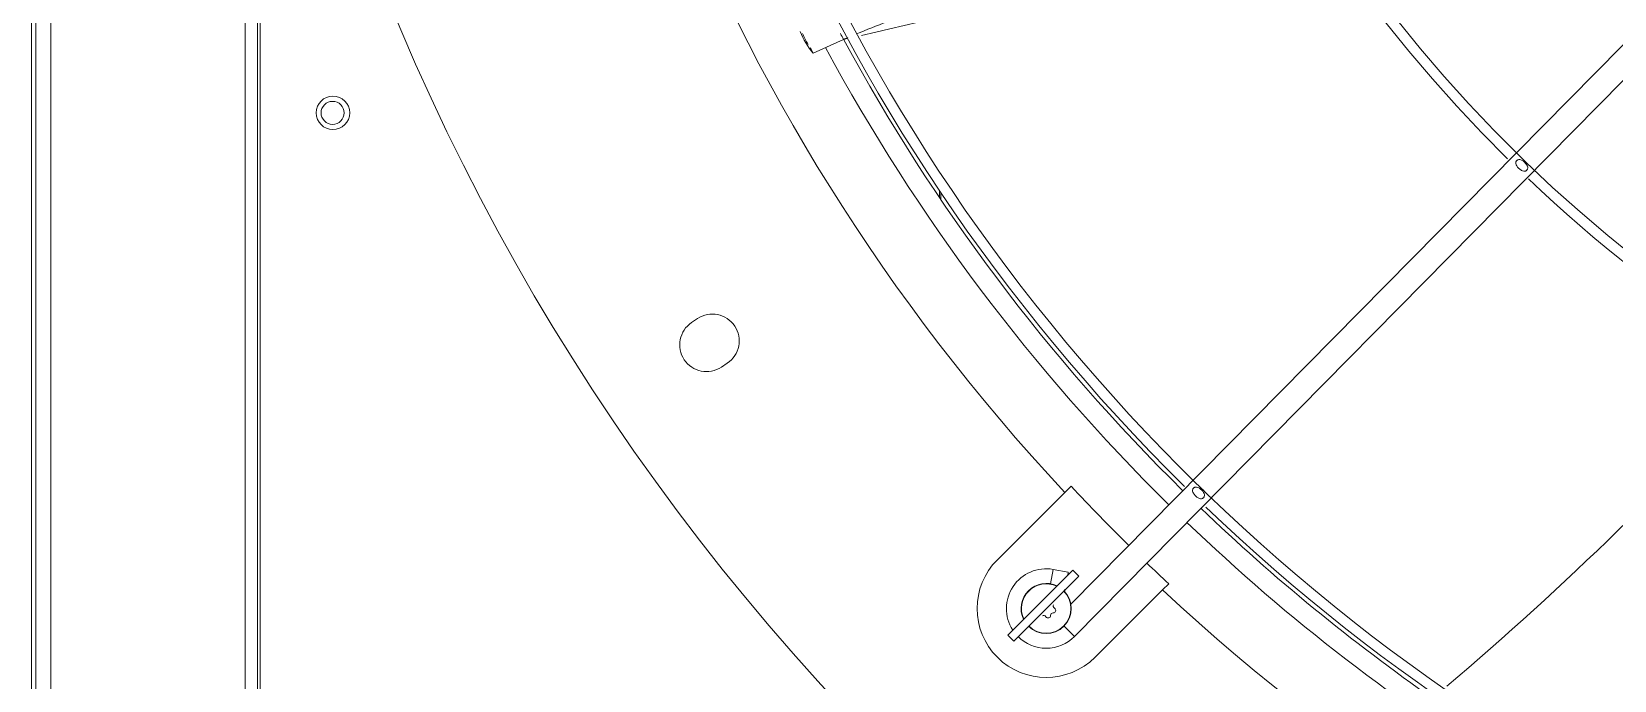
# Model space of a CAD drawing. Header units: millimetres. Extents: x 113490 to 142599, y -20467 to 115.
# Drawn here: x 129509.2 to 129887.5, y -11730.7 to -11575.6 of the extents above; entities that cross this region are included whole.
import ezdxf

# ---------------------------------------------------------------- set-up
doc = ezdxf.new("R2010")
doc.units = ezdxf.units.MM
doc.layers.add('DV3_0', color=7, linetype='Continuous')

msp = doc.modelspace()

# ---------------------------------------------------------------- linework, layer by layer
at = {"layer": 'DV3_0', "color": 7, "linetype": 'Continuous', "lineweight": 20}
for p, q in [((129563.84, -11862.07), (129563.84, -9845.59)), ((129513.84, -11903.49), (129513.84, -11274.49)), ((129513.84, -11903.49), (129513.84, -11274.49)), ((129752.73, -11707.63), (129753.33, -11704.19)), ((129755.96, -11717.76), (129758.45, -11720.21))]:
    msp.add_line(p, q, dxfattribs=at)
at = {"layer": 'DV3_0', "color": 7, "linetype": 'Continuous', "lineweight": 15}
for p, q in [((129560.24, -11847.85), (129560.24, -9857.26)), ((129563.24, -11847.85), (129563.24, -9857.26)), ((129509.24, -11906.49), (129509.24, -11274.49)), ((129509.24, -11906.49), (129509.24, -11274.49)), ((129510.24, -11906.49), (129510.24, -11274.49)), ((129510.24, -11906.49), (129510.24, -11274.49)), ((130091.2, -11374.23), (129757.6, -11712.53)), ((129758.45, -11720.21), (130096.11, -11377.79)), ((129704.24, -11577.1), (129704.18, -11577.02)), ((129696.01, -11580.72), (129703.28, -11577.43)), ((129726.2, -11615.3), (129726.2, -11613.5)), ((129726.51, -11613.95), (129726.51, -11615.75)), ((129668.36, -11644.2), (129666.95, -11645.15)), ((129674.06, -11655.79), (129675.47, -11654.85)), ((129756.13, -11685.77), (129740.02, -11701.88)), ((129757.62, -11684.27), (129756.13, -11685.77)), ((129742.49, -11719.91), (129758.05, -11704.35)), ((129756.95, -11704.83), (129753.33, -11704.19)), ((129756.82, -11705.58), (129756.95, -11704.83)), ((129759.46, -11705.77), (129758.05, -11704.35)), ((129759.46, -11705.77), (129743.91, -11721.32)), ((129756.21, -11709.02), (129756.12, -11709.51)), ((129763.35, -11725.21), (129779.46, -11709.1)), ((129779.46, -11709.1), (129780.96, -11707.61)), ((129742.49, -11719.91), (129743.91, -11721.32))]:
    msp.add_line(p, q, dxfattribs=at)
for centre, radius in [((129581.24, -11594.99), 4), ((129581.15, -11594.99), 2.75)]:
    msp.add_circle(centre, radius, dxfattribs=at)
for centre, radius, start, end in [((130105.24, -11359.99), 477.5, 136.9802, 223.0198), ((130105.24, -11359.99), 456, 136.2282, 225.3442), ((130105.24, -11359.99), 453.5, 135.9912, 225.5589), ((130105.24, -11359.99), 346, 136.506, 225.3203), ((130105.24, -11359.99), 343.5, 135.6595, 225.6229), ((130105.24, -11359.99), 551.5, 195.4775, 254.5225), ((129294.8, -9772.02), 1851.09, 282.88324, 286.35055), ((128596.24, -8765.95), 3021.46, 291.55519, 291.85481), ((129708.43, -11569.72), 16.59, 200.6412, 221.5271), ((129703.11, -11572.73), 10.18, 198.7545, 215.5358), ((130105.24, -11359.99), 464.96, 208.158, 208.3412), ((130105.24, -11359.99), 457, 208.4298, 225.4011), ((130105.24, -11359.99), 343.5, 225.9212, 315.6512), ((130105.24, -11359.99), 343.5, 225.6229, 225.9212), ((130105.24, -11359.99), 346, 226.461, 270), ((129670.5, -11650.47), 6.4, 123.75, 303.75), ((129671.92, -11649.53), 6.4, 303.75, 123.75), ((129280.84, -11069), 872.24, 310.5122, 317.77416), ((128508.45, -10413.41), 1921.39, 315.69478, 319.02272), ((130105.24, -11359.99), 453.5, 225.9915, 315.56), ((130105.24, -11359.99), 475.39, 223.011, 225.4011), ((130105.24, -11359.99), 453.5, 225.5589, 225.9915), ((130105.24, -11359.99), 457, 226.1533, 235.1929), ((130105.24, -11359.99), 456, 226.2335, 270), ((129751.68, -11713.54), 16.5, 135, 315), ((129751.68, -11713.54), 9.5, 80, 212.8167), ((130105.24, -11359.99), 475.39, 226.1242, 226.989), ((129751.68, -11713.54), 6, 64.4712, 205.5288), ((129751.68, -11713.54), 5.91, 64.7712, 205.2288), ((129751.68, -11713.54), 6, 225, 45), ((129751.68, -11713.54), 5.91, 225, 45), ((130105.24, -11359.99), 477.5, 226.9802, 313.0198), ((129753.94, -11712.94), 0.6, 148.8788, 241.1212), ((129751.08, -11715.79), 0.6, 28.8788, 121.1212), ((129752.13, -11715.21), 0.6, 208.8618, 1.1382), ((129753.33, -11715.19), 0.6, 88.8788, 181.1212), ((129753.36, -11713.99), 0.6, 268.8617, 61.1383), ((129751.68, -11713.54), 9.5, 225, 270), ((129751.68, -11713.54), 9.5, 270, 315.4011)]:
    msp.add_arc(centre, radius, start, end, dxfattribs=at)
at = {"layer": 'DV3_0', "color": 7, "linetype": 'Continuous', "lineweight": 20}
for centre, radius, start, end in [((130103.82, -11361.4), 455.08, 208.1401, 208.34), ((130105.24, -11359.99), 461.75, 208.3699, 225.4011), ((130105.24, -11359.99), 461.75, 226.1456, 238.5954)]:
    msp.add_arc(centre, radius, start, end, dxfattribs=at)
at = {"layer": 'DV3_0', "color": 7, "linetype": 'Continuous', "lineweight": 15}
for points, knots in [([(129703.28, -11577.43), (129703.31, -11577.42), (129703.38, -11577.39), (129703.47, -11577.36), (129703.56, -11577.32), (129703.68, -11577.28), (129703.82, -11577.23), (129703.97, -11577.19), (129704.1, -11577.15), (129704.19, -11577.13), (129704.23, -11577.11), (129704.24, -11577.1), (129704.24, -11577.1), (129704.24, -11577.1)], [0, 0, 0, 0, 0.062517, 0.125211, 0.188491, 0.252013, 0.379928, 0.50779, 0.633992, 0.757648, 0.879107, 0.939522, 1, 1, 1, 1]), ([(129866.51, -11608.71), (129866.47, -11608.75), (129866.38, -11608.84), (129866.14, -11608.95), (129865.74, -11608.99), (129865.31, -11608.81), (129864.92, -11608.55), (129864.61, -11608.27), (129864.33, -11607.97), (129864.06, -11607.6), (129863.87, -11607.18), (129863.9, -11606.78), (129864.01, -11606.54), (129864.09, -11606.45), (129864.13, -11606.41)], [0, 0, 0, 0, 0.040471, 0.081926, 0.180876, 0.319892, 0.408079, 0.503208, 0.597701, 0.68481, 0.821378, 0.918632, 0.959731, 1, 1, 1, 1]), ([(129864.13, -11606.41), (129864.18, -11606.37), (129864.27, -11606.28), (129864.51, -11606.17), (129864.9, -11606.13), (129865.34, -11606.31), (129865.72, -11606.58), (129866.03, -11606.85), (129866.32, -11607.16), (129866.59, -11607.53), (129866.77, -11607.95), (129866.74, -11608.34), (129866.63, -11608.58), (129866.55, -11608.67), (129866.51, -11608.71)], [0, 0, 0, 0, 0.040443, 0.081793, 0.180216, 0.319289, 0.407802, 0.503208, 0.598506, 0.68594, 0.822069, 0.918689, 0.959722, 1, 1, 1, 1]), ([(129789.27, -11687.04), (129789.23, -11687.08), (129789.14, -11687.17), (129788.9, -11687.28), (129788.5, -11687.32), (129788.07, -11687.14), (129787.68, -11686.88), (129787.37, -11686.6), (129787.09, -11686.3), (129786.82, -11685.92), (129786.64, -11685.5), (129786.67, -11685.11), (129786.78, -11684.87), (129786.86, -11684.78), (129786.9, -11684.73)], [0, 0, 0, 0, 0.040441, 0.08184, 0.180502, 0.319168, 0.407275, 0.502441, 0.597059, 0.684342, 0.821198, 0.918588, 0.959713, 1, 1, 1, 1]), ([(129786.9, -11684.73), (129786.94, -11684.69), (129787.03, -11684.61), (129787.27, -11684.49), (129787.67, -11684.46), (129788.1, -11684.64), (129788.48, -11684.9), (129788.8, -11685.18), (129789.08, -11685.48), (129789.35, -11685.86), (129789.53, -11686.28), (129789.5, -11686.67), (129789.39, -11686.91), (129789.31, -11687), (129789.27, -11687.04)], [0, 0, 0, 0, 0.040419, 0.081737, 0.180004, 0.318741, 0.407079, 0.502384, 0.597672, 0.685216, 0.821732, 0.918627, 0.959704, 1, 1, 1, 1]), ([(129755.91, -11709.32), (129755.93, -11709.3), (129755.98, -11709.25), (129756.08, -11709.15), (129756.17, -11709.06), (129756.21, -11709.02)], [0.93699996, 0.93699996, 0.93699996, 0.93699996, 0.94570082, 0.97250001, 1, 1, 1, 1])]:
    msp.add_open_spline(points, degree=3, knots=knots, dxfattribs=at)

doc.saveas('drawing.dxf')
